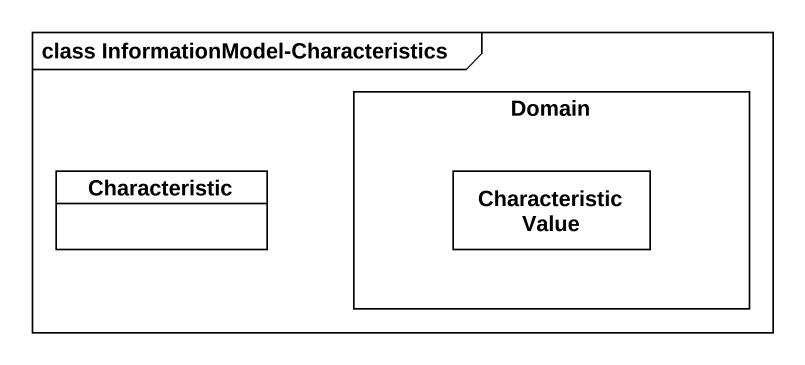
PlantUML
@startuml
mainframe class InformationModel-Characteristics
hide circle
hide empty members
rectangle Domain {
  class "Characteristic Value" as Characteristic_Value
}
class Characteristic
@enduml
